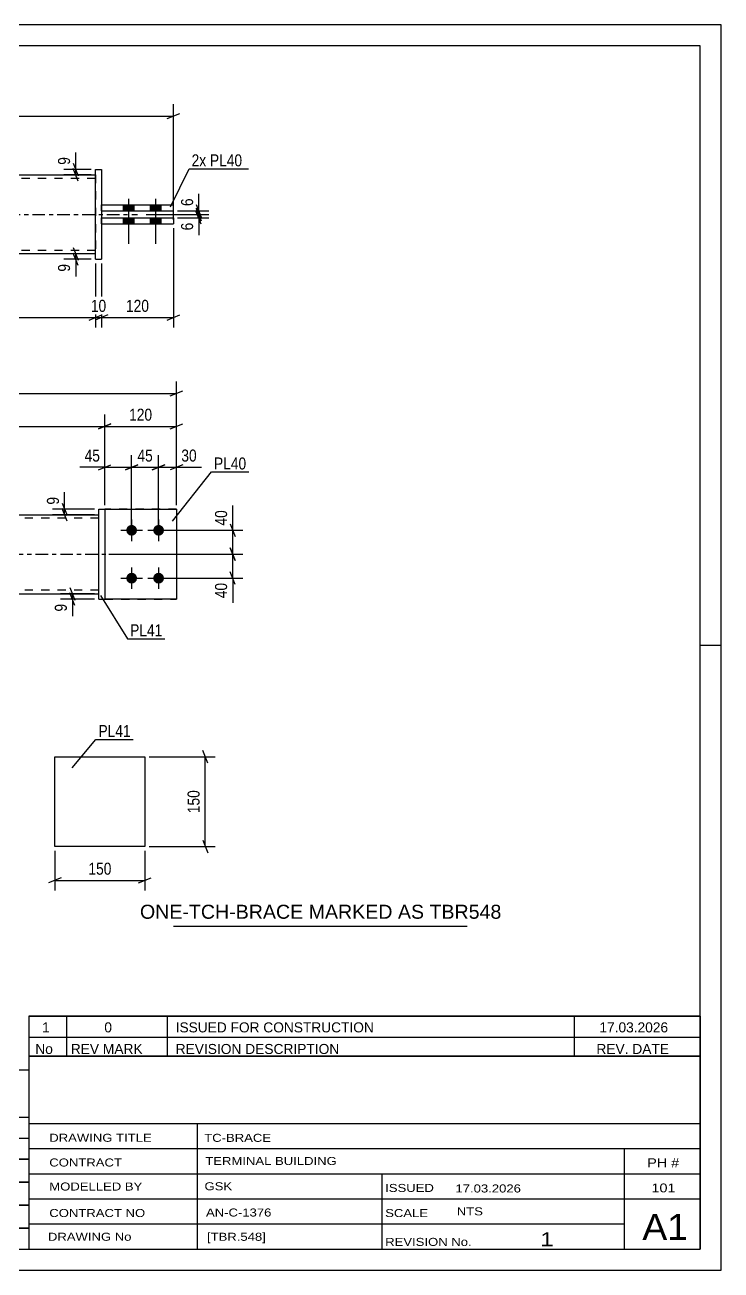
# Model space of a CAD drawing. Header units: millimetres. Extents: x 0 to 420, y 0 to 297.
# Drawn here: x 254.1 to 420, y 0 to 297 of the extents above; entities that cross this region are included whole.
import ezdxf

# ---------------------------------------------------------------- set-up
doc = ezdxf.new("R2010")
doc.units = ezdxf.units.MM
doc.linetypes.add('DXK_LINE_DOT2', pattern=[3.9198, 1.9599, -1.9599])
doc.linetypes.add('DXK_LINE_DOT3', pattern=[5.9187, 2.979, -0.9799, 0.9799, -0.9799])
doc.styles.add('Arial', font='ARIAL.TTF', dxfattribs={"height": 0.2})
doc.styles.add('Arial Narrow', font='ARIALN.TTF', dxfattribs={"height": 0.2})

# ---------------------------------------------------------------- blocks, each defined once
blk = doc.blocks.new('Unknown-581633350-1163')
at = {"color": 5, "linetype": 'Continuous'}
for p, q in [((420, 297), (0, 297)), ((420, 0), (420, 297)), ((415, 292), (5, 292)), ((415, 5), (415, 292)), ((420, 149), (415, 149)), ((5, 5), (415, 5)), ((0, 0), (420, 0))]:
    blk.add_line(p, q, dxfattribs=at)
blk = doc.blocks.new('Part-581633350-1810 - 1791')
at = {"color": 2, "linetype": 'Continuous'}
for p, q in [((154.15, 180.17), (271.65, 180.17)), ((154.15, 161.32), (271.65, 161.32))]:
    blk.add_line(p, q, dxfattribs=at)
at = {"color": 7, "linetype": 'DXK_LINE_DOT2'}
for p, q in [((154.15, 161.32), (154.15, 180.17)), ((271.65, 179.32), (154.15, 179.32)), ((271.65, 161.32), (271.65, 180.17)), ((271.65, 162.17), (154.15, 162.17))]:
    blk.add_line(p, q, dxfattribs=at)
at = {"color": 7, "linetype": 'DXK_LINE_DOT3'}
blk.add_line((144.15, 170.74), (281.65, 170.74), dxfattribs=at)
blk = doc.blocks.new('Part-581633350-1798 - 1791')
at = {"color": 7, "linetype": 'DXK_LINE_DOT2'}
for p, q in [((290.22, 181.46), (273.08, 181.46)), ((273.08, 181.46), (273.08, 160.03)), ((273.08, 181.46), (290.22, 181.46)), ((290.22, 181.46), (290.22, 160.03)), ((273.08, 160.03), (290.22, 160.03)), ((290.22, 160.03), (273.08, 160.03))]:
    blk.add_line(p, q, dxfattribs=at)
blk = doc.blocks.new('Part-581633350-1815 - 1791')
at = {"color": 2, "linetype": 'Continuous'}
for p, q in [((273.08, 181.46), (290.22, 181.46)), ((290.22, 181.46), (290.22, 160.03)), ((290.22, 160.03), (273.08, 160.03))]:
    blk.add_line(p, q, dxfattribs=at)
at = {"color": 7, "linetype": 'DXK_LINE_DOT2'}
for p, q in [((290.22, 181.46), (273.08, 181.46)), ((273.08, 181.46), (273.08, 160.03)), ((273.08, 160.03), (290.22, 160.03))]:
    blk.add_line(p, q, dxfattribs=at)
blk = doc.blocks.new('Bolt-581633350-1800 - 1791')
at = {"linetype": 'Continuous'}
for points in [[(279.51, 177.74, -1), (279.51, 175.17, -1)], [(285.94, 177.74, -1), (285.94, 175.17, -1)], [(279.51, 166.32, -1), (279.51, 163.74, -1)], [(285.94, 166.32, -1), (285.94, 163.74, -1)]]:
    blk.add_hatch(color=1, dxfattribs=at).paths.add_polyline_path(points)
at = {"color": 1, "linetype": 'Continuous'}
for p, q in [((279.51, 179.03), (279.51, 173.89)), ((285.94, 179.03), (285.94, 173.89)), ((276.94, 176.46), (282.08, 176.46)), ((283.37, 176.46), (288.51, 176.46)), ((279.51, 167.6), (279.51, 162.46)), ((285.94, 167.6), (285.94, 162.46)), ((276.94, 165.03), (282.08, 165.03)), ((283.37, 165.03), (288.51, 165.03))]:
    blk.add_line(p, q, dxfattribs=at)
blk = doc.blocks.new('Part-581633350-1835 - 1791')
at = {"color": 2, "linetype": 'Continuous'}
for p, q in [((271.65, 181.46), (273.08, 181.46)), ((271.65, 160.03), (271.65, 181.46)), ((273.08, 181.46), (273.08, 160.03)), ((271.65, 160.03), (271.65, 160.03)), ((271.65, 160.03), (273.08, 160.03))]:
    blk.add_line(p, q, dxfattribs=at)
at = {"color": 7, "linetype": 'DXK_LINE_DOT2'}
for p, q in [((271.65, 181.46), (273.08, 181.46)), ((271.65, 160.03), (273.08, 160.03))]:
    blk.add_line(p, q, dxfattribs=at)
blk = doc.blocks.new('Part-581633350-2156 - 2128')
at = {"color": 2, "linetype": 'Continuous'}
for p, q in [((153.41, 261.23), (270.9, 261.23)), ((270.9, 242.37), (153.41, 242.37))]:
    blk.add_line(p, q, dxfattribs=at)
at = {"color": 7, "linetype": 'DXK_LINE_DOT2'}
for p, q in [((153.41, 242.37), (153.41, 261.23)), ((270.9, 260.37), (153.41, 260.37)), ((270.9, 261.23), (270.9, 242.37)), ((270.9, 243.23), (153.41, 243.23))]:
    blk.add_line(p, q, dxfattribs=at)
at = {"color": 7, "linetype": 'DXK_LINE_DOT3'}
blk.add_line((143.41, 251.8), (280.9, 251.8), dxfattribs=at)
blk = doc.blocks.new('Part-581633350-2134 - 2128')
at = {"color": 2, "linetype": 'Continuous'}
for p, q in [((272.33, 250.95), (289.47, 250.95)), ((272.33, 249.52), (272.33, 250.95)), ((272.33, 249.52), (272.33, 249.52)), ((272.33, 249.52), (289.47, 249.52)), ((289.47, 250.95), (289.47, 249.52))]:
    blk.add_line(p, q, dxfattribs=at)
at = {"color": 7, "linetype": 'DXK_LINE_DOT2'}
for p, q in [((272.33, 250.95), (289.47, 250.95)), ((272.33, 249.52), (289.47, 249.52))]:
    blk.add_line(p, q, dxfattribs=at)
blk = doc.blocks.new('Part-581633350-2139 - 2128')
at = {"color": 2, "linetype": 'Continuous'}
for p, q in [((272.33, 254.09), (289.47, 254.09)), ((272.33, 252.66), (272.33, 254.09)), ((272.33, 252.66), (272.33, 252.66)), ((272.33, 252.66), (289.47, 252.66)), ((289.47, 252.66), (289.47, 254.09))]:
    blk.add_line(p, q, dxfattribs=at)
at = {"color": 7, "linetype": 'DXK_LINE_DOT2'}
for p, q in [((272.33, 254.09), (289.47, 254.09)), ((272.33, 252.66), (289.47, 252.66))]:
    blk.add_line(p, q, dxfattribs=at)
blk = doc.blocks.new('Part-581633350-2151 - 2128')
at = {"color": 2, "linetype": 'Continuous'}
for p, q in [((270.9, 262.52), (270.9, 262.52)), ((270.9, 241.09), (270.9, 262.52)), ((270.9, 262.52), (272.33, 262.52)), ((272.33, 262.52), (272.33, 262.52)), ((272.33, 262.52), (272.33, 241.09)), ((270.9, 241.09), (272.33, 241.09)), ((270.9, 241.09), (270.9, 241.09)), ((272.33, 241.09), (272.33, 241.09))]:
    blk.add_line(p, q, dxfattribs=at)
at = {"color": 7, "linetype": 'DXK_LINE_DOT2'}
for p, q in [((270.9, 262.52), (272.33, 262.52)), ((270.9, 241.09), (272.33, 241.09)), ((272.33, 241.09), (272.33, 241.09))]:
    blk.add_line(p, q, dxfattribs=at)
blk = doc.blocks.new('Bolt-581633350-2157 - 2128')
at = {"linetype": 'Continuous'}
for points in [[(280.05, 254.09), (277.47, 254.09), (277.47, 252.66), (280.05, 252.66)], [(280.05, 254.09), (277.47, 254.09), (277.47, 252.66), (280.05, 252.66)], [(286.47, 254.09), (283.9, 254.09), (283.9, 252.66), (286.47, 252.66)], [(286.47, 254.09), (283.9, 254.09), (283.9, 252.66), (286.47, 252.66)], [(280.05, 250.95), (277.47, 250.95), (277.47, 249.52), (280.05, 249.52)], [(280.05, 250.95), (277.47, 250.95), (277.47, 249.52), (280.05, 249.52)], [(286.47, 250.95), (283.9, 250.95), (283.9, 249.52), (286.47, 249.52)], [(286.47, 250.95), (283.9, 250.95), (283.9, 249.52), (286.47, 249.52)]]:
    blk.add_hatch(color=1, dxfattribs=at).paths.add_polyline_path(points)
at = {"color": 1, "linetype": 'Continuous'}
for p, q in [((278.76, 255.52), (278.76, 244.8)), ((278.76, 255.52), (278.76, 244.8)), ((285.19, 255.52), (285.19, 244.8)), ((285.19, 255.52), (285.19, 244.8)), ((277.47, 254.09), (277.47, 252.66)), ((277.47, 254.09), (277.47, 252.66)), ((280.05, 254.09), (280.05, 252.66)), ((280.05, 254.09), (280.05, 252.66)), ((283.9, 254.09), (283.9, 252.66)), ((283.9, 254.09), (283.9, 252.66)), ((286.47, 254.09), (286.47, 252.66)), ((286.47, 254.09), (286.47, 252.66)), ((277.47, 250.95), (277.47, 249.52)), ((277.47, 250.95), (277.47, 249.52)), ((280.05, 250.95), (280.05, 249.52)), ((280.05, 250.95), (280.05, 249.52)), ((283.9, 250.95), (283.9, 249.52)), ((283.9, 250.95), (283.9, 249.52)), ((286.47, 250.95), (286.47, 249.52)), ((286.47, 250.95), (286.47, 249.52))]:
    blk.add_line(p, q, dxfattribs=at)
blk = doc.blocks.new('Part-581633350-1390 - 1374')
at = {"color": 2, "linetype": 'Continuous'}
for p, q in [((261.23, 101.01), (261.23, 122.44)), ((261.23, 122.44), (282.66, 122.44)), ((282.66, 122.44), (282.66, 101.01)), ((282.66, 101.01), (261.23, 101.01))]:
    blk.add_line(p, q, dxfattribs=at)
blk = doc.blocks.new('StraightDimension-581633350-2023 - 1791')
at = {"color": 7, "linetype": 'Continuous'}
for p, q in [((135.58, 182.46), (135.58, 211.96)), ((290.22, 182.46), (290.22, 211.96)), ((137.08, 209.71), (134.08, 208.51)), ((135.58, 209.11), (290.22, 209.11)), ((288.72, 208.51), (291.72, 209.71))]:
    blk.add_line(p, q, dxfattribs=at)
at = {"color": 0}
blk.add_wipeout([(217.16, 209.86), (217.16, 214.06), (208.65, 214.06), (208.65, 209.86)], dxfattribs=at)
at = {"color": 3, "style": 'Arial Narrow'}
blk.add_text('1082', height=2.863, dxfattribs=at).set_placement((209.25, 210.46))
blk = doc.blocks.new('StraightDimension-581633350-1842 - 1791')
at = {"color": 7, "linetype": 'Continuous'}
for p, q in [((270.65, 181.46), (260.68, 181.46)), ((262.93, 182.96), (264.13, 179.96)), ((264.13, 178.67), (262.93, 181.67)), ((263.53, 180.17), (263.53, 181.46)), ((270.65, 180.17), (260.68, 180.17))]:
    blk.add_line(p, q, dxfattribs=at)
at = {"color": 0}
blk.add_wipeout([(262.78, 185.01), (258.58, 185.01), (258.58, 181.98), (262.78, 181.98)], dxfattribs=at)
at = {"color": 7, "linetype": 'Continuous'}
blk.add_line((263.53, 181.46), (263.53, 185.54), dxfattribs=at)
blk.add_line((263.53, 181.46), (263.53, 185.54), dxfattribs=at)
at = {"color": 3, "style": 'Arial Narrow'}
blk.add_text('9', height=2.86, rotation=90.0002, dxfattribs=at).set_placement((262.18, 182.58))
blk = doc.blocks.new('StraightDimension-581633350-2043 - 1791')
at = {"color": 7, "linetype": 'Continuous'}
for p, q in [((273.08, 182.46), (273.08, 194.35)), ((279.51, 177.46), (279.51, 194.35)), ((271.58, 190.9), (274.58, 192.1)), ((273.08, 191.5), (279.51, 191.5)), ((281.01, 192.1), (278.01, 190.9))]:
    blk.add_line(p, q, dxfattribs=at)
at = {"color": 0}
blk.add_wipeout([(272.56, 192.25), (272.56, 196.45), (267.7, 196.45), (267.7, 192.25)], dxfattribs=at)
at = {"color": 7, "linetype": 'Continuous'}
blk.add_line((273.08, 191.5), (267.17, 191.5), dxfattribs=at)
blk.add_line((273.08, 191.5), (267.17, 191.5), dxfattribs=at)
at = {"color": 3, "style": 'Arial Narrow'}
blk.add_text('45', height=2.863, dxfattribs=at).set_placement((268.3, 192.85))
blk = doc.blocks.new('StraightDimension-581633350-1851 - 1791')
at = {"color": 7, "linetype": 'Continuous'}
for p, q in [((270.65, 161.32), (262.55, 161.32)), ((264.8, 162.82), (266, 159.82)), ((266, 158.53), (264.8, 161.53)), ((265.4, 160.03), (265.4, 161.32)), ((270.65, 160.03), (262.55, 160.03))]:
    blk.add_line(p, q, dxfattribs=at)
at = {"color": 0}
blk.add_wipeout([(264.65, 159.51), (260.45, 159.51), (260.45, 156.48), (264.65, 156.48)], dxfattribs=at)
at = {"color": 7, "linetype": 'Continuous'}
blk.add_line((265.4, 160.03), (265.4, 155.95), dxfattribs=at)
blk.add_line((265.4, 160.03), (265.4, 155.95), dxfattribs=at)
at = {"color": 3, "style": 'Arial Narrow'}
blk.add_text('9', height=2.86, rotation=90.0002, dxfattribs=at).set_placement((264.05, 157.08))
blk = doc.blocks.new('StraightDimension-581633350-2059 - 1791')
at = {"color": 7, "linetype": 'Continuous'}
for p, q in [((279.51, 177.46), (279.51, 194.35)), ((285.94, 177.46), (285.94, 194.35)), ((278.01, 190.9), (281.01, 192.1)), ((279.51, 191.5), (285.94, 191.5)), ((287.44, 192.1), (284.44, 190.9))]:
    blk.add_line(p, q, dxfattribs=at)
at = {"color": 0}
blk.add_wipeout([(285.15, 192.25), (285.15, 196.45), (280.29, 196.45), (280.29, 192.25)], dxfattribs=at)
at = {"color": 3, "style": 'Arial Narrow'}
blk.add_text('45', height=2.863, dxfattribs=at).set_placement((280.89, 192.85))
blk = doc.blocks.new('StraightDimension-581633350-1954 - 1791')
at = {"color": 7, "linetype": 'Continuous'}
for p, q in [((273.08, 182.46), (273.08, 204.1)), ((290.22, 182.46), (290.22, 204.1)), ((274.58, 201.85), (271.58, 200.65)), ((273.08, 201.25), (290.22, 201.25)), ((288.72, 200.65), (291.72, 201.85))]:
    blk.add_line(p, q, dxfattribs=at)
at = {"color": 0}
blk.add_wipeout([(284.99, 202), (284.99, 206.2), (278.31, 206.2), (278.31, 202)], dxfattribs=at)
at = {"color": 3, "style": 'Arial Narrow'}
blk.add_text('120', height=2.863, dxfattribs=at).set_placement((278.91, 202.6))
blk = doc.blocks.new('StraightDimension-581633350-1973 - 1791')
at = {"color": 7, "linetype": 'Continuous'}
for p, q in [((152.73, 171.74), (152.73, 204.1)), ((273.08, 182.46), (273.08, 204.1)), ((154.23, 201.85), (151.23, 200.65)), ((152.73, 201.25), (273.08, 201.25)), ((271.58, 200.65), (274.58, 201.85))]:
    blk.add_line(p, q, dxfattribs=at)
at = {"color": 0}
blk.add_wipeout([(216.24, 202), (216.24, 206.2), (209.56, 206.2), (209.56, 202)], dxfattribs=at)
at = {"color": 3, "style": 'Arial Narrow'}
blk.add_text('842', height=2.863, dxfattribs=at).set_placement((210.16, 202.6))
blk = doc.blocks.new('StraightDimension-581633350-2004 - 1791')
at = {"color": 7, "linetype": 'Continuous'}
for p, q in [((286.94, 176.46), (306, 176.46)), ((303, 177.96), (304.2, 174.96)), ((303.6, 170.74), (303.6, 176.46)), ((274.08, 170.74), (306, 170.74)), ((304.2, 169.24), (303, 172.24))]:
    blk.add_line(p, q, dxfattribs=at)
at = {"color": 0}
blk.add_wipeout([(302.85, 181.84), (298.65, 181.84), (298.65, 176.98), (302.85, 176.98)], dxfattribs=at)
at = {"color": 7, "linetype": 'Continuous'}
blk.add_line((303.6, 176.46), (303.6, 182.37), dxfattribs=at)
blk.add_line((303.6, 176.46), (303.6, 182.37), dxfattribs=at)
at = {"color": 3, "style": 'Arial Narrow'}
blk.add_text('40', height=2.863, rotation=90.0002, dxfattribs=at).set_placement((302.25, 177.58))
blk = doc.blocks.new('StraightDimension-581633350-2072 - 1791')
at = {"color": 7, "linetype": 'Continuous'}
for p, q in [((285.94, 177.46), (285.94, 194.35)), ((290.22, 182.46), (290.22, 194.35)), ((284.44, 190.9), (287.44, 192.1)), ((285.94, 191.5), (290.22, 191.5)), ((291.72, 192.1), (288.72, 190.9))]:
    blk.add_line(p, q, dxfattribs=at)
at = {"color": 0}
blk.add_wipeout([(295.6, 192.25), (295.6, 196.45), (290.75, 196.45), (290.75, 192.25)], dxfattribs=at)
at = {"color": 7, "linetype": 'Continuous'}
blk.add_line((290.22, 191.5), (296.13, 191.5), dxfattribs=at)
blk.add_line((290.22, 191.5), (296.13, 191.5), dxfattribs=at)
at = {"color": 3, "style": 'Arial Narrow'}
blk.add_text('30', height=2.863, dxfattribs=at).set_placement((291.35, 192.85))
blk = doc.blocks.new('StraightDimension-581633350-2013 - 1791')
at = {"color": 7, "linetype": 'Continuous'}
for p, q in [((274.08, 170.74), (306, 170.74)), ((303, 172.24), (304.2, 169.24)), ((303.6, 165.03), (303.6, 170.74)), ((304.2, 163.53), (303, 166.53)), ((286.94, 165.03), (306, 165.03))]:
    blk.add_line(p, q, dxfattribs=at)
at = {"color": 0}
blk.add_wipeout([(302.85, 164.51), (298.65, 164.51), (298.65, 159.65), (302.85, 159.65)], dxfattribs=at)
at = {"color": 7, "linetype": 'Continuous'}
blk.add_line((303.6, 165.03), (303.6, 159.12), dxfattribs=at)
blk.add_line((303.6, 165.03), (303.6, 159.12), dxfattribs=at)
at = {"color": 3, "style": 'Arial Narrow'}
blk.add_text('40', height=2.863, rotation=90.0002, dxfattribs=at).set_placement((302.25, 160.25))
blk = doc.blocks.new('StraightDimension-581633350-2273 - 2128')
at = {"color": 7, "linetype": 'Continuous'}
for p, q in [((153.41, 240.09), (153.41, 224.81)), ((270.9, 240.09), (270.9, 224.81)), ((154.91, 227.81), (151.91, 226.61)), ((153.41, 227.21), (270.9, 227.21)), ((269.4, 226.61), (272.4, 227.81))]:
    blk.add_line(p, q, dxfattribs=at)
at = {"color": 0}
blk.add_wipeout([(215.5, 227.96), (215.5, 232.16), (208.81, 232.16), (208.81, 227.96)], dxfattribs=at)
at = {"color": 3, "style": 'Arial Narrow'}
blk.add_text('822', height=2.863, dxfattribs=at).set_placement((209.41, 228.56))
blk = doc.blocks.new('StraightDimension-581633350-2235 - 2128')
at = {"color": 7, "linetype": 'Continuous'}
for p, q in [((289.47, 248.52), (289.47, 224.81)), ((272.33, 240.09), (272.33, 224.81)), ((273.83, 227.81), (270.83, 226.61)), ((272.33, 227.21), (289.47, 227.21)), ((287.97, 226.61), (290.97, 227.81))]:
    blk.add_line(p, q, dxfattribs=at)
at = {"color": 0}
blk.add_wipeout([(284.25, 227.96), (284.25, 232.16), (277.56, 232.16), (277.56, 227.96)], dxfattribs=at)
at = {"color": 3, "style": 'Arial Narrow'}
blk.add_text('120', height=2.863, dxfattribs=at).set_placement((278.16, 228.56))
blk = doc.blocks.new('StraightDimension-581633350-2185 - 2128')
at = {"color": 7, "linetype": 'Continuous'}
for p, q in [((269.9, 262.52), (263.32, 262.52)), ((265.57, 264.02), (266.77, 261.02)), ((266.77, 259.73), (265.57, 262.73)), ((266.17, 261.23), (266.17, 262.52)), ((269.9, 261.23), (263.32, 261.23))]:
    blk.add_line(p, q, dxfattribs=at)
at = {"color": 0}
blk.add_wipeout([(265.42, 266.07), (261.22, 266.07), (261.22, 263.04), (265.42, 263.04)], dxfattribs=at)
at = {"color": 7, "linetype": 'Continuous'}
blk.add_line((266.17, 262.52), (266.17, 266.6), dxfattribs=at)
blk.add_line((266.17, 262.52), (266.17, 266.6), dxfattribs=at)
at = {"color": 3, "style": 'Arial Narrow'}
blk.add_text('9', height=2.86, rotation=90.0002, dxfattribs=at).set_placement((264.82, 263.64))
blk = doc.blocks.new('StraightDimension-581633350-2196 - 2128')
at = {"color": 7, "linetype": 'Continuous'}
for p, q in [((290.47, 252.66), (297.9, 252.66)), ((294.9, 254.16), (296.1, 251.16)), ((296.1, 250.3), (294.9, 253.3)), ((295.5, 251.8), (295.5, 252.66)), ((282.97, 251.8), (297.9, 251.8))]:
    blk.add_line(p, q, dxfattribs=at)
at = {"color": 0}
blk.add_wipeout([(294.75, 256.21), (290.55, 256.21), (290.55, 253.19), (294.75, 253.19)], dxfattribs=at)
at = {"color": 7, "linetype": 'Continuous'}
blk.add_line((295.5, 252.66), (295.5, 256.74), dxfattribs=at)
blk.add_line((295.5, 252.66), (295.5, 256.74), dxfattribs=at)
at = {"color": 3, "style": 'Arial Narrow'}
blk.add_text('6', height=2.86, rotation=90.0002, dxfattribs=at).set_placement((294.15, 253.79))
blk = doc.blocks.new('StraightDimension-581633350-2205 - 2128')
at = {"color": 7, "linetype": 'Continuous'}
for p, q in [((294.9, 253.3), (296.1, 250.3)), ((282.97, 251.8), (297.9, 251.8)), ((290.47, 250.95), (297.9, 250.95)), ((296.1, 249.45), (294.9, 252.45)), ((295.5, 250.95), (295.5, 251.8))]:
    blk.add_line(p, q, dxfattribs=at)
at = {"color": 0}
blk.add_wipeout([(294.75, 250.42), (290.55, 250.42), (290.55, 247.39), (294.75, 247.39)], dxfattribs=at)
at = {"color": 7, "linetype": 'Continuous'}
blk.add_line((295.5, 250.95), (295.5, 246.87), dxfattribs=at)
blk.add_line((295.5, 250.95), (295.5, 246.87), dxfattribs=at)
at = {"color": 3, "style": 'Arial Narrow'}
blk.add_text('6', height=2.86, rotation=90.0002, dxfattribs=at).set_placement((294.15, 247.99))
blk = doc.blocks.new('StraightDimension-581633350-2225 - 2128')
at = {"color": 7, "linetype": 'Continuous'}
for p, q in [((265.57, 243.87), (266.77, 240.87)), ((269.9, 242.37), (263.32, 242.37)), ((269.9, 241.09), (263.32, 241.09)), ((266.77, 239.59), (265.57, 242.59)), ((266.17, 241.09), (266.17, 242.37))]:
    blk.add_line(p, q, dxfattribs=at)
at = {"color": 0}
blk.add_wipeout([(265.42, 240.56), (261.22, 240.56), (261.22, 237.54), (265.42, 237.54)], dxfattribs=at)
at = {"color": 7, "linetype": 'Continuous'}
blk.add_line((266.17, 241.09), (266.17, 237.01), dxfattribs=at)
blk.add_line((266.17, 241.09), (266.17, 237.01), dxfattribs=at)
at = {"color": 3, "style": 'Arial Narrow'}
blk.add_text('9', height=2.86, rotation=90.0002, dxfattribs=at).set_placement((264.82, 238.14))
blk = doc.blocks.new('StraightDimension-581633350-2245 - 2128')
at = {"color": 7, "linetype": 'Continuous'}
for p, q in [((270.9, 240.09), (270.9, 224.81)), ((272.33, 240.09), (272.33, 224.81)), ((269.4, 226.61), (272.4, 227.81)), ((273.83, 227.81), (270.83, 226.61)), ((270.9, 227.21), (272.33, 227.21))]:
    blk.add_line(p, q, dxfattribs=at)
at = {"color": 0}
blk.add_wipeout([(274.05, 227.96), (274.05, 232.16), (269.19, 232.16), (269.19, 227.96)], dxfattribs=at)
at = {"color": 3, "style": 'Arial Narrow'}
blk.add_text('10', height=2.863, dxfattribs=at).set_placement((269.79, 228.56))
blk = doc.blocks.new('StraightDimension-581633350-2282 - 2128')
at = {"color": 7, "linetype": 'Continuous'}
for p, q in [((134.83, 250.52), (134.83, 278.09)), ((289.47, 250.52), (289.47, 278.09)), ((136.33, 275.84), (133.33, 274.64)), ((134.83, 275.24), (289.47, 275.24)), ((287.97, 274.64), (290.97, 275.84))]:
    blk.add_line(p, q, dxfattribs=at)
at = {"color": 0}
blk.add_wipeout([(216.41, 275.99), (216.41, 280.19), (207.9, 280.19), (207.9, 275.99)], dxfattribs=at)
at = {"color": 3, "style": 'Arial Narrow'}
blk.add_text('1082', height=2.863, dxfattribs=at).set_placement((208.5, 276.59))
blk = doc.blocks.new('StraightDimension-581633350-1392 - 1374')
at = {"color": 7, "linetype": 'Continuous'}
for p, q in [((261.23, 100.01), (261.23, 90.56)), ((282.66, 100.01), (282.66, 90.56)), ((262.73, 93.56), (259.73, 92.36)), ((261.23, 92.96), (282.66, 92.96)), ((281.16, 92.36), (284.16, 93.56))]:
    blk.add_line(p, q, dxfattribs=at)
at = {"color": 0}
blk.add_wipeout([(275.29, 93.71), (275.29, 97.91), (268.61, 97.91), (268.61, 93.71)], dxfattribs=at)
at = {"color": 3, "style": 'Arial Narrow'}
blk.add_text('150', height=2.863, dxfattribs=at).set_placement((269.21, 94.31))
blk = doc.blocks.new('StraightDimension-581633350-1397 - 1374')
at = {"color": 7, "linetype": 'Continuous'}
for p, q in [((283.66, 122.44), (299.45, 122.44)), ((297.65, 120.94), (296.45, 123.94)), ((297.05, 101.01), (297.05, 122.44)), ((283.66, 101.01), (299.45, 101.01)), ((296.45, 102.51), (297.65, 99.51))]:
    blk.add_line(p, q, dxfattribs=at)
at = {"color": 0}
blk.add_wipeout([(296.3, 115.07), (292.1, 115.07), (292.1, 108.38), (296.3, 108.38)], dxfattribs=at)
at = {"color": 3, "style": 'Arial Narrow'}
blk.add_text('150', height=2.863, rotation=90.0002, dxfattribs=at).set_placement((295.7, 108.98))
blk = doc.blocks.new('Unknown-581633350-3428')
at = {"color": 7, "linetype": 'Continuous'}
for p, q in [((95, 47.75), (255, 47.75)), ((95, 36.5), (95, 47.75)), ((255, 47.75), (255, 36.5)), ((95, 36.5), (255, 36.5)), ((95, 36.5), (95, 31.5)), ((255, 36.5), (255, 31.5)), ((95, 31.5), (255, 31.5)), ((95, 31.5), (95, 26.5)), ((119, 31.5), (119, 26.5)), ((154.5, 31.5), (154.5, 26.5)), ((180.5, 31.5), (180.5, 26.5)), ((193.5, 31.5), (193.5, 26.5)), ((211, 31.5), (211, 26.5)), ((233, 31.5), (233, 26.5)), ((255, 31.5), (255, 26.5)), ((95, 26.5), (255, 26.5)), ((95, 26.45), (95, 21.05)), ((95, 26.45), (255, 26.45)), ((119, 26.5), (119, 21)), ((154.5, 26.5), (154.5, 21)), ((180.5, 26.5), (180.5, 21)), ((193.5, 26.5), (193.5, 21)), ((211, 26.5), (211, 21)), ((233, 26.5), (233, 21)), ((255, 26.45), (255, 21.05)), ((95, 21.05), (255, 21.05)), ((95, 20.95), (95, 15.55)), ((95, 20.95), (255, 20.95)), ((119, 21), (119, 15.5)), ((154.5, 21), (154.5, 15.5)), ((180.5, 21), (180.5, 15.5)), ((193.5, 21), (193.5, 15.5)), ((211, 21), (211, 15.5)), ((233, 21), (233, 15.5)), ((255, 20.95), (255, 15.55)), ((95, 15.55), (255, 15.55)), ((95, 15.45), (95, 10.05)), ((95, 15.45), (255, 15.45)), ((119, 15.5), (119, 10)), ((154.5, 15.5), (154.5, 10)), ((180.5, 15.5), (180.5, 10)), ((193.5, 15.5), (193.5, 10)), ((211, 15.5), (211, 10)), ((233, 15.5), (233, 10)), ((255, 15.45), (255, 10.05)), ((95, 10.05), (255, 10.05)), ((95, 10), (255, 10)), ((95, 10), (95, 5)), ((211, 10), (211, 5)), ((233, 10), (233, 5)), ((255, 10), (255, 5)), ((95, 5), (255, 5))]:
    blk.add_line(p, q, dxfattribs=at)
at = {"color": 7, "style": 'Arial Narrow'}
for s, height, width, p in [('GENERAL NOTES & WELD DETAILS :', 2.8633, 1.4, (96.15, 40.06)), ('REFER TYP DRAWING TYP-01', 1.9089, 1.6, (179.7, 40.16)), ("MATERIAL LIST FOR ASSEMBLY MK'D", 1.9089, 1.6, (96.15, 32.56)), ('TBR548', 1.909, 1.794707, (187.59, 32.47)), ('1', 1.91, 1.794707, (217.08, 32.56)), ('No. Required', 1.9089, 1.6, (226.41, 32.56)), ('Mark', 1.909, 1.7, (96.34, 27.5)), ('Profile', 1.909, 1.7, (129.41, 27.5)), ('Material', 1.909, 1.7, (159.54, 27.56)), ('No.', 1.909, 1.7, (184.5, 27.56)), ('Length', 1.909, 1.7, (195, 27.56)), ('Area', 1.909, 1.7, (217.5, 27.56)), ('Weight', 1.909, 1.7, (237, 27.56))]:
    blk.add_text(s, height=height, dxfattribs=dict(at, width=width)).set_placement(p)
at = {"color": 7, "linetype": 'Continuous', "style": 'Arial Narrow'}
for s, height, width, p in [('TBR548', 1.909, 1.794707, (96.5, 22.06)), ('SHS132*6', 1.909, 1.794707, (121, 22.06)), ('E350', 1.909, 1.794707, (160.74, 22.06)), ('1', 1.91, 1.794707, (184.86, 22.06)), ('822', 1.909, 1.794707, (199.77, 22.06)), ('0.4', 1.909, 1.794707, (221.32, 22.06)), ('19.5', 1.909, 1.794707, (240.14, 22.06)), ('PL40', 1.909, 1.794707, (96.5, 16.56)), ('PL10*120', 1.909, 1.794707, (121, 16.56)), ('E350', 1.909, 1.794707, (160.74, 16.56)), ('4', 1.91, 1.794707, (184.86, 16.56)), ('150', 1.909, 1.794707, (199.77, 16.56)), ('0.0', 1.909, 1.794707, (221.32, 16.56)), ('5.7', 1.909, 1.794707, (242.33, 16.56)), ('PL41', 1.909, 1.794707, (96.5, 11.06)), ('PL10*150', 1.909, 1.794707, (121, 11.06)), ('E350', 1.909, 1.794707, (160.74, 11.06)), ('2', 1.91, 1.794707, (184.86, 11.06)), ('150', 1.909, 1.794707, (199.77, 11.06)), ('0.1', 1.909, 1.794707, (221.32, 11.06)), ('3.5', 1.909, 1.794707, (242.33, 11.06)), ('Total', 1.909, 1.7, (197.33, 6.5)), ('0.7', 1.909, 1.794707, (220.83, 6.5)), ('28.7', 1.909, 1.794707, (240.14, 6.5))]:
    blk.add_text(s, height=height, dxfattribs=dict(at, width=width)).set_placement(p)
blk = doc.blocks.new('Unknown-581633350-3426')
at = {"color": 7, "linetype": 'Continuous'}
for p, q in [((255, 51.05), (255, 5)), ((255, 51.05), (415, 51.05)), ((415, 51), (415, 5)), ((255, 35), (415, 35)), ((295.14, 35), (295.14, 5)), ((255, 29), (415, 29)), ((397, 5.05), (397, 29.05)), ((255, 23), (415, 23)), ((339.14, 23), (339.14, 5)), ((255, 17), (415, 17)), ((255, 11), (397, 11)), ((255, 5), (415, 5))]:
    blk.add_line(p, q, dxfattribs=at)
at = {"color": 7, "style": 'Arial Narrow'}
for s, height, width, p in [('DRAWING TITLE', 1.9089, 1.425378, (259.88, 30.61)), ('TC-BRACE', 1.909, 1.425378, (296.81, 30.59)), ('TERMINAL BUILDING', 1.9089, 1.425378, (297.06, 25.07)), ('CONTRACT', 1.909, 1.425378, (259.88, 24.71)), ('MODELLED BY', 1.9089, 1.425378, (259.88, 18.98)), ('GSK', 1.909, 1.425378, (296.88, 19.04)), ('ISSUED', 1.909, 1.425378, (339.94, 18.64)), ('17.03.2026', 1.909, 1.425378, (356.69, 18.52)), ('CONTRACT NO', 1.9089, 1.425378, (259.88, 12.66)), ('AN-C-1376', 1.909, 1.425378, (297.23, 12.78)), ('SCALE', 1.909, 1.425378, (339.94, 12.65)), ('A1', 6.204, 1.25, (401.24, 7.2)), ('DRAWING No', 1.909, 1.425378, (259.56, 7)), ('[TBR.548]', 1.909, 1.425378, (297.46, 6.99)), ('1', 3.34, 1.5, (376.91, 5.68)), ('REVISION No.', 1.9089, 1.425378, (339.94, 5.77))]:
    blk.add_text(s, height=height, dxfattribs=dict(at, width=width)).set_placement(p)
at = {"color": 7, "linetype": 'Continuous', "style": 'Arial Narrow'}
for s, height, width, p in [('PH #', 2.1, 1.42538, (402.4, 24.55)), ('101', 2.1, 1.42538, (403.41, 18.55)), ('NTS', 1.909, 1.425378, (357, 13.05))]:
    blk.add_text(s, height=height, dxfattribs=dict(at, width=width)).set_placement(p)
blk = doc.blocks.new('Unknown-581633350-3427')
at = {"color": 7, "linetype": 'Continuous'}
for p, q in [((255, 60.55), (415, 60.55)), ((415, 60.55), (255, 60.55)), ((255, 60.55), (255, 55.55)), ((264, 60.55), (264, 55.55)), ((288, 60.55), (288, 55.55)), ((385, 60.55), (385, 55.55)), ((415, 60.55), (415, 55.55)), ((255, 55.55), (415, 55.55)), ((255, 55.55), (255, 51.05)), ((255, 55.55), (415, 55.55)), ((264, 55.55), (264, 51.05)), ((288, 55.55), (288, 51.05)), ((385, 55.55), (385, 51.05)), ((415, 55.55), (415, 51.05)), ((415, 51.05), (255, 51.05))]:
    blk.add_line(p, q, dxfattribs=at)
at = {"color": 7, "linetype": 'Continuous', "style": 'Arial Narrow'}
for s, height, width, p in [('1', 2.39, 1.196471, (258.16, 56.7)), ('0', 2.39, 1.196471, (273, 56.7)), ('ISSUED FOR CONSTRUCTION', 2.3861, 1.196471, (290, 56.7)), ('17.03.2026', 2.386, 1.196471, (391, 56.7)), ('No', 2.386, 1.2, (256.54, 51.55)), ('REV MARK', 2.386, 1.2, (265, 51.55)), ('REVISION DESCRIPTION', 2.3861, 1.2, (290, 51.55)), ('REV. DATE', 2.386, 1.2, (390.28, 51.55))]:
    blk.add_text(s, height=height, dxfattribs=dict(at, width=width)).set_placement(p)
blk = doc.blocks.new('Unknown-581633350-3429')
at = {"color": 7, "linetype": 'Continuous'}
blk.add_line((289.5, 82.05), (359.5, 82.05), dxfattribs=at)
at = {"color": 7, "style": 'Arial'}
blk.add_text('ONE-TCH-BRACE MARKED AS TBR548', height=3.3428, dxfattribs=at).set_placement((281.49, 83.8))
blk = doc.blocks.new('Mark-581633350-3303 - 1791')
at = {"color": 0}
blk.add_wipeout([(306.82, 190.96), (306.82, 193.96), (299.14, 193.96), (299.14, 190.96)], dxfattribs=at)
blk.add_wipeout([(306.82, 190.96), (306.82, 193.96), (299.14, 193.96), (299.14, 190.96)], dxfattribs=at)
at = {"color": 30, "linetype": 'Continuous'}
for p, q in [((289.27, 178.62), (298.54, 190.36)), ((298.54, 190.36), (307.42, 190.36))]:
    blk.add_line(p, q, dxfattribs=at)
at = {"color": 3, "style": 'Arial Narrow'}
blk.add_text('PL40', height=2.863, dxfattribs=at).set_placement((299.14, 190.96))
blk = doc.blocks.new('Mark-581633350-1831 - 1791')
at = {"color": 0}
blk.add_wipeout([(286.82, 151.18), (286.82, 154.18), (279.15, 154.18), (279.15, 151.18)], dxfattribs=at)
blk.add_wipeout([(286.82, 151.18), (286.82, 154.18), (279.15, 154.18), (279.15, 151.18)], dxfattribs=at)
at = {"color": 30, "linetype": 'Continuous'}
for p, q in [((272.09, 160.9), (278.55, 150.58)), ((278.55, 150.58), (287.42, 150.58))]:
    blk.add_line(p, q, dxfattribs=at)
at = {"color": 3, "style": 'Arial Narrow'}
blk.add_text('PL41', height=2.863, dxfattribs=at).set_placement((279.15, 151.18))
blk = doc.blocks.new('MarkSet-581633350-2341 - 2128')
at = {"color": 0}
blk.add_wipeout([(297.27, 263.26), (297.27, 266.26), (293.8, 266.26), (293.8, 263.26)], dxfattribs=at)
blk.add_wipeout([(297.27, 263.26), (297.27, 266.26), (293.8, 266.26), (293.8, 263.26)], dxfattribs=at)
at = {"color": 30, "linetype": 'Continuous'}
blk.add_line((288.79, 253.64), (293.2, 262.66), dxfattribs=at)
at = {"color": 0}
blk.add_wipeout([(305.85, 263.26), (305.85, 266.26), (298.17, 266.26), (298.17, 263.26)], dxfattribs=at)
blk.add_wipeout([(305.85, 263.26), (305.85, 266.26), (298.17, 266.26), (298.17, 263.26)], dxfattribs=at)
at = {"color": 30, "linetype": 'Continuous'}
blk.add_line((293.2, 262.66), (307.35, 262.66), dxfattribs=at)
at = {"color": 3, "style": 'Arial Narrow'}
for s, p in [('2x', (293.8, 263.26)), ('PL40', (298.17, 263.26))]:
    blk.add_text(s, height=2.863, dxfattribs=at).set_placement(p)
blk = doc.blocks.new('Mark-581633350-1386 - 1374')
at = {"color": 0}
blk.add_wipeout([(279.28, 127.15), (279.28, 130.15), (271.6, 130.15), (271.6, 127.15)], dxfattribs=at)
blk.add_wipeout([(279.28, 127.15), (279.28, 130.15), (271.6, 130.15), (271.6, 127.15)], dxfattribs=at)
at = {"color": 30, "linetype": 'Continuous'}
for p, q in [((265.33, 119.79), (271, 126.55)), ((271, 126.55), (279.88, 126.55))]:
    blk.add_line(p, q, dxfattribs=at)
at = {"color": 3, "style": 'Arial Narrow'}
blk.add_text('PL41', height=2.863, dxfattribs=at).set_placement((271.6, 127.15))

msp = doc.modelspace()

# ---------------------------------------------------------------- block references
for name in ['Unknown-581633350-1163', 'Part-581633350-2151 - 2128', 'Part-581633350-2156 - 2128', 'Bolt-581633350-2157 - 2128', 'Part-581633350-2139 - 2128', 'Part-581633350-2134 - 2128', 'Part-581633350-1835 - 1791', 'Part-581633350-1798 - 1791', 'Part-581633350-1815 - 1791', 'Part-581633350-1810 - 1791', 'Bolt-581633350-1800 - 1791', 'Part-581633350-1390 - 1374', 'Unknown-581633350-3429', 'Unknown-581633350-3427', 'Unknown-581633350-3426', 'Unknown-581633350-3428']:
    msp.add_blockref(name, (0, 0))

# ---------------------------------------------------------------- next in the draw order: block references
for name in ['StraightDimension-581633350-2185 - 2128', 'StraightDimension-581633350-2196 - 2128', 'StraightDimension-581633350-2273 - 2128', 'StraightDimension-581633350-2023 - 1791', 'StraightDimension-581633350-1851 - 1791', 'Mark-581633350-1386 - 1374', 'StraightDimension-581633350-1392 - 1374']:
    msp.add_blockref(name, (0, 0))

# ---------------------------------------------------------------- next in the draw order: block references
for name in ['StraightDimension-581633350-2235 - 2128', 'StraightDimension-581633350-1842 - 1791', 'StraightDimension-581633350-1397 - 1374']:
    msp.add_blockref(name, (0, 0))

# ---------------------------------------------------------------- next in the draw order: block references
for name in ['StraightDimension-581633350-2205 - 2128', 'StraightDimension-581633350-2225 - 2128', 'StraightDimension-581633350-2043 - 1791']:
    msp.add_blockref(name, (0, 0))

# ---------------------------------------------------------------- next in the draw order: block references
for name in ['StraightDimension-581633350-2282 - 2128', 'StraightDimension-581633350-2245 - 2128', 'StraightDimension-581633350-2059 - 1791']:
    msp.add_blockref(name, (0, 0))

# ---------------------------------------------------------------- next in the draw order: block references
for name in ['MarkSet-581633350-2341 - 2128', 'StraightDimension-581633350-1954 - 1791']:
    msp.add_blockref(name, (0, 0))

# ---------------------------------------------------------------- next in the draw order: block references
msp.add_blockref('StraightDimension-581633350-1973 - 1791', (0, 0))

# ---------------------------------------------------------------- next in the draw order: block references
msp.add_blockref('StraightDimension-581633350-2004 - 1791', (0, 0))

# ---------------------------------------------------------------- next in the draw order: block references
for name in ['StraightDimension-581633350-2072 - 1791', 'StraightDimension-581633350-2013 - 1791']:
    msp.add_blockref(name, (0, 0))

# ---------------------------------------------------------------- next in the draw order: block references
for name in ['Mark-581633350-3303 - 1791', 'Mark-581633350-1831 - 1791']:
    msp.add_blockref(name, (0, 0))

doc.saveas('drawing.dxf')
